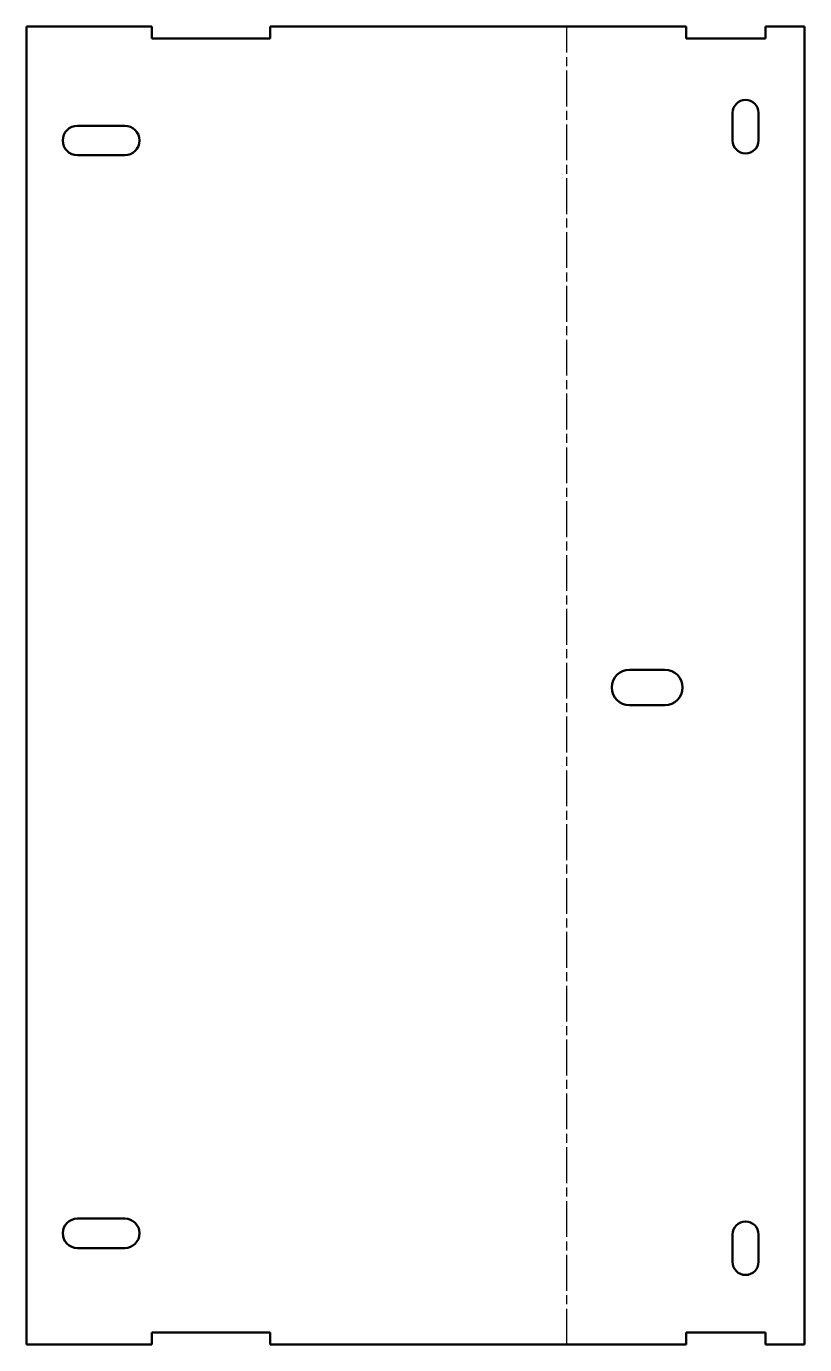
# Model space of a CAD drawing. Header units: millimetres. Extents: x 0 to 198, y 0 to 335.
import ezdxf

# ---------------------------------------------------------------- set-up
doc = ezdxf.new("R2010")
doc.units = ezdxf.units.MM
doc.linetypes.add('Chain', pattern=[13.68, 9.12, -1.14, 2.28, -1.14])
doc.layers.add('Bend Centerline (ANSI)', color=7, linetype='Chain', lineweight=25)
doc.layers.add('Visible (ANSI)', color=7, linetype='Continuous', lineweight=50)

# ---------------------------------------------------------------- blocks, each defined once
blk = doc.blocks.new('CA-SMT-01-SOPCA04_Chapas soporte asiento_CA-SMT-01-SOPACA04 (Desplegada)')
at = {"layer": 'Bend Centerline (ANSI)'}
blk.add_line((38.5, -167.5), (38.5, 167.5), dxfattribs=at)
at = {"layer": 'Visible (ANSI)'}
for p, q in [((-98.89, -167.5), (-98.89, 167.5)), ((-98.89, 167.5), (-66.99, 167.5)), ((-66.99, 164.4), (-66.99, 167.5)), ((68.79, 167.5), (-36.89, 167.5)), ((-36.89, 167.5), (-36.89, 164.4)), ((68.79, 164.4), (68.79, 167.5)), ((88.99, 167.5), (88.99, 164.4)), ((98.89, 167.5), (88.99, 167.5)), ((98.89, -167.5), (98.89, 167.5)), ((-36.89, 164.4), (-66.99, 164.4)), ((88.99, 164.4), (68.79, 164.4)), ((80.59, 138.5), (80.59, 145.5)), ((87.19, 145.5), (87.19, 138.5)), ((-85.89, 142.25), (-73.89, 142.25)), ((-73.89, 134.75), (-85.89, 134.75)), ((54.39, 4), (63.39, 4)), ((63.39, -5), (54.39, -5)), ((-85.89, -135.45), (-73.89, -135.45)), ((80.59, -146.5), (80.59, -139.5)), ((87.19, -139.5), (87.19, -146.5)), ((-73.89, -142.95), (-85.89, -142.95)), ((-66.99, -167.5), (-98.89, -167.5)), ((-66.99, -164.4), (-36.89, -164.4)), ((-66.99, -167.5), (-66.99, -164.4)), ((-36.89, -164.4), (-36.89, -167.5)), ((-36.89, -167.5), (68.79, -167.5)), ((68.79, -164.4), (88.99, -164.4)), ((68.79, -167.5), (68.79, -164.4)), ((88.99, -164.4), (88.99, -167.5)), ((88.99, -167.5), (98.89, -167.5))]:
    blk.add_line(p, q, dxfattribs=at)
at = {"layer": 'Visible (ANSI)', "extrusion": (0, 0, -1)}
for centre, radius, start, end in [((-83.89, 145.5), 3.3, 0, 180), ((85.89, 138.5), 3.75, 270, 90), ((73.89, 138.5), 3.75, 90, 270), ((-83.89, 138.5), 3.3, 180, 360), ((-54.39, -0.5), 4.5, 270, 90), ((-63.39, -0.5), 4.5, 90, 270), ((85.89, -139.2), 3.75, 270, 90), ((73.89, -139.2), 3.75, 90, 270), ((-83.89, -139.5), 3.3, 0, 180), ((-83.89, -146.5), 3.3, 180, 0)]:
    blk.add_arc(centre, radius, start, end, dxfattribs=at)

msp = doc.modelspace()

# ---------------------------------------------------------------- block references
msp.add_blockref('CA-SMT-01-SOPCA04_Chapas soporte asiento_CA-SMT-01-SOPACA04 (Desplegada)', (98.89, 167.5))

doc.saveas('drawing.dxf')
